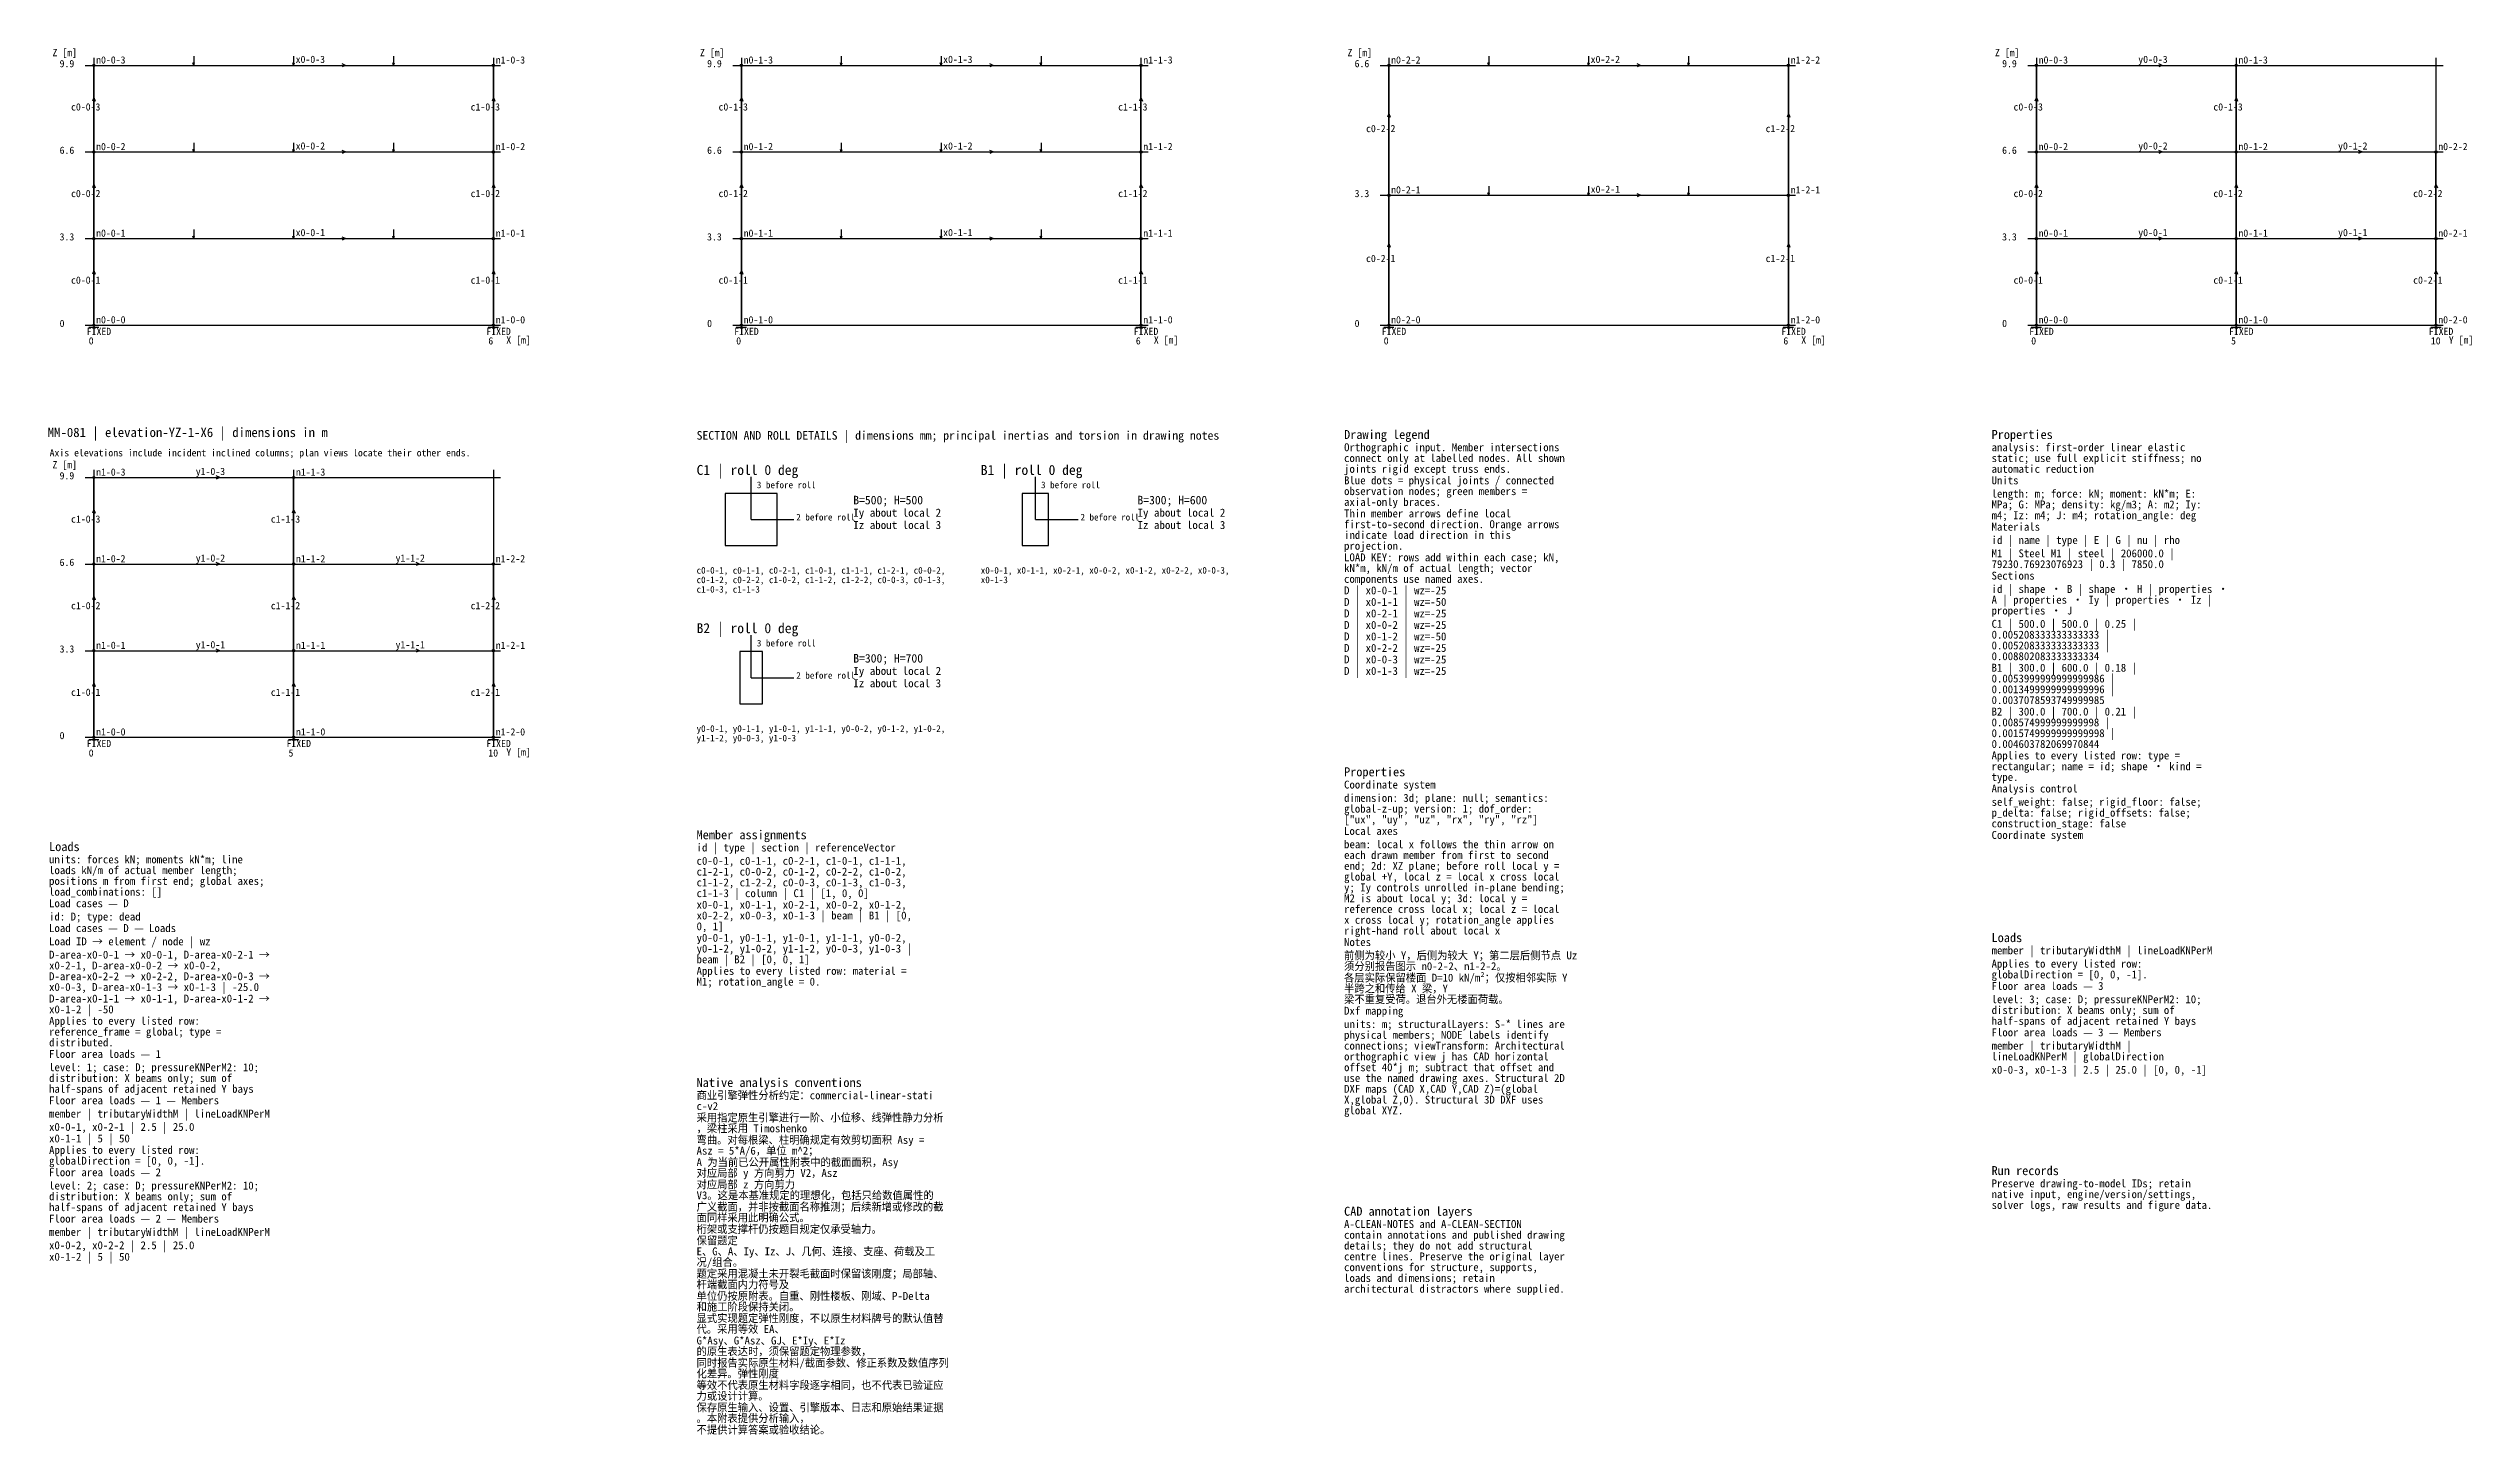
# Model space of a CAD drawing. Extents: x 0 to 67.6, y -63.2 to 10.2.
# Drawn here: x 0.2 to 67.6, y -63.2 to -24.7 of the extents above; entities that cross this region are included whole.
import ezdxf

# ---------------------------------------------------------------- set-up
doc = ezdxf.new("R2010")
doc.units = 0

msp = doc.modelspace()

# ---------------------------------------------------------------- linework, layer by layer
at = {"layer": 'A-CLEAN-SECTION'}
for p, q in [((4.2621, -24.88538), (4.2621, -25.14038)), ((7.03928, -24.88538), (7.03928, -25.14038)), ((9.81648, -24.88538), (9.81648, -25.14038)), ((22.2621, -24.88538), (22.2621, -25.14038)), ((25.03928, -24.88538), (25.03928, -25.14038)), ((27.81648, -24.88538), (27.81648, -25.14038)), ((40.2621, -24.88538), (40.2621, -25.14038)), ((43.03928, -24.88538), (43.03928, -25.14038)), ((45.81648, -24.88538), (45.81648, -25.14038)), ((1.24686, -25.14038), (12.79204, -25.14038)), ((1.4849, -24.92788), (1.4849, -32.62038)), ((1.4849, -27.54871), (1.4849, -25.14038)), ((1.4849, -25.14038), (12.59367, -25.14038)), ((4.2621, -25.14038), (4.23829, -25.07238)), ((4.2621, -25.14038), (4.2859, -25.07238)), ((7.03928, -25.14038), (7.01548, -25.07238)), ((7.03928, -25.14038), (7.06309, -25.07238)), ((8.48342, -25.14038), (8.38821, -25.09788)), ((8.48342, -25.14038), (8.38821, -25.18288)), ((9.81648, -25.14038), (9.79267, -25.07238)), ((9.81648, -25.14038), (9.84028, -25.07238)), ((12.59367, -24.92788), (12.59367, -32.62038)), ((12.59367, -27.54871), (12.59367, -25.14038)), ((19.24686, -25.14038), (30.79204, -25.14038)), ((19.4849, -24.92788), (19.4849, -32.62038)), ((19.4849, -27.54871), (19.4849, -25.14038)), ((19.4849, -25.14038), (30.59367, -25.14038)), ((22.2621, -25.14038), (22.23829, -25.07238)), ((22.2621, -25.14038), (22.2859, -25.07238)), ((25.03928, -25.14038), (25.01548, -25.07238)), ((25.03928, -25.14038), (25.06309, -25.07238)), ((26.48342, -25.14038), (26.38821, -25.09788)), ((26.48342, -25.14038), (26.38821, -25.18288)), ((27.81648, -25.14038), (27.79267, -25.07238)), ((27.81648, -25.14038), (27.84028, -25.07238)), ((30.59367, -24.92788), (30.59367, -32.62038)), ((30.59367, -27.54871), (30.59367, -25.14038)), ((37.24686, -25.14038), (48.79204, -25.14038)), ((37.4849, -24.92788), (37.4849, -32.62038)), ((37.4849, -28.75288), (37.4849, -25.14038)), ((37.4849, -25.14038), (48.59367, -25.14038)), ((40.2621, -25.14038), (40.23829, -25.07238)), ((40.2621, -25.14038), (40.2859, -25.07238)), ((43.03928, -25.14038), (43.01548, -25.07238)), ((43.03928, -25.14038), (43.06309, -25.07238)), ((44.48342, -25.14038), (44.38821, -25.09788)), ((44.48342, -25.14038), (44.38821, -25.18288)), ((45.81648, -25.14038), (45.79267, -25.07238)), ((45.81648, -25.14038), (45.84028, -25.07238)), ((48.59367, -24.92788), (48.59367, -32.62038)), ((48.59367, -28.75288), (48.59367, -25.14038)), ((55.24686, -25.14038), (66.79204, -25.14038)), ((55.4849, -24.92788), (55.4849, -32.62038)), ((55.4849, -27.54871), (55.4849, -25.14038)), ((55.4849, -25.14038), (61.03928, -25.14038)), ((58.98416, -25.14038), (58.88894, -25.09788)), ((58.98416, -25.14038), (58.88894, -25.18288)), ((61.03928, -24.92788), (61.03928, -32.62038)), ((61.03928, -27.54871), (61.03928, -25.14038)), ((66.59367, -24.92788), (66.59367, -32.62038)), ((1.4849, -26.03146), (1.44522, -26.13346)), ((1.4849, -26.03146), (1.52458, -26.13346)), ((12.59367, -26.03146), (12.55399, -26.13346)), ((12.59367, -26.03146), (12.63335, -26.13346)), ((19.4849, -26.03146), (19.44522, -26.13346)), ((19.4849, -26.03146), (19.52458, -26.13346)), ((30.59367, -26.03146), (30.55399, -26.13346)), ((30.59367, -26.03146), (30.63335, -26.13346)), ((55.4849, -26.03146), (55.44522, -26.13346)), ((55.4849, -26.03146), (55.52458, -26.13346)), ((61.03928, -26.03146), (60.99961, -26.13346)), ((61.03928, -26.03146), (61.07896, -26.13346)), ((37.4849, -26.477), (37.44522, -26.579)), ((37.4849, -26.477), (37.52458, -26.579)), ((48.59367, -26.477), (48.55399, -26.579)), ((48.59367, -26.477), (48.63335, -26.579)), ((1.24686, -27.54871), (12.79204, -27.54871)), ((1.4849, -29.95705), (1.4849, -27.54871)), ((1.4849, -27.54871), (12.59367, -27.54871)), ((4.2621, -27.54871), (4.23829, -27.48071)), ((4.2621, -27.29371), (4.2621, -27.54871)), ((4.2621, -27.54871), (4.2859, -27.48071)), ((7.03928, -27.54871), (7.01548, -27.48071)), ((7.03928, -27.29371), (7.03928, -27.54871)), ((7.03928, -27.54871), (7.06309, -27.48071)), ((8.48342, -27.54871), (8.38821, -27.50621)), ((8.48342, -27.54871), (8.38821, -27.59121)), ((9.81648, -27.54871), (9.79267, -27.48071)), ((9.81648, -27.29371), (9.81648, -27.54871)), ((9.81648, -27.54871), (9.84028, -27.48071)), ((12.59367, -29.95705), (12.59367, -27.54871)), ((19.24686, -27.54871), (30.79204, -27.54871)), ((19.4849, -29.95705), (19.4849, -27.54871)), ((19.4849, -27.54871), (30.59367, -27.54871)), ((22.2621, -27.54871), (22.23829, -27.48071)), ((22.2621, -27.29371), (22.2621, -27.54871)), ((22.2621, -27.54871), (22.2859, -27.48071)), ((25.03928, -27.54871), (25.01548, -27.48071)), ((25.03928, -27.29371), (25.03928, -27.54871)), ((25.03928, -27.54871), (25.06309, -27.48071)), ((26.48342, -27.54871), (26.38821, -27.50621)), ((26.48342, -27.54871), (26.38821, -27.59121)), ((27.81648, -27.54871), (27.79267, -27.48071)), ((27.81648, -27.29371), (27.81648, -27.54871)), ((27.81648, -27.54871), (27.84028, -27.48071)), ((30.59367, -29.95705), (30.59367, -27.54871)), ((55.24686, -27.54871), (66.79204, -27.54871)), ((55.4849, -29.95705), (55.4849, -27.54871)), ((55.4849, -27.54871), (61.03928, -27.54871)), ((58.98416, -27.54871), (58.88894, -27.50621)), ((58.98416, -27.54871), (58.88894, -27.59121)), ((61.03928, -29.95705), (61.03928, -27.54871)), ((61.03928, -27.54871), (66.59367, -27.54871)), ((64.53855, -27.54871), (64.44333, -27.50621)), ((64.53855, -27.54871), (64.44333, -27.59121)), ((66.59367, -29.95705), (66.59367, -27.54871)), ((1.4849, -28.4398), (1.44522, -28.5418)), ((1.4849, -28.4398), (1.52458, -28.5418)), ((12.59367, -28.4398), (12.55399, -28.5418)), ((12.59367, -28.4398), (12.63335, -28.5418)), ((19.4849, -28.4398), (19.44522, -28.5418)), ((19.4849, -28.4398), (19.52458, -28.5418)), ((30.59367, -28.4398), (30.55399, -28.5418)), ((30.59367, -28.4398), (30.63335, -28.5418)), ((37.24686, -28.75288), (48.79204, -28.75288)), ((37.4849, -32.36538), (37.4849, -28.75288)), ((37.4849, -28.75288), (48.59367, -28.75288)), ((40.2621, -28.75288), (40.23829, -28.68488)), ((40.2621, -28.49788), (40.2621, -28.75288)), ((40.2621, -28.75288), (40.2859, -28.68488)), ((43.03928, -28.75288), (43.01548, -28.68488)), ((43.03928, -28.49788), (43.03928, -28.75288)), ((43.03928, -28.75288), (43.06309, -28.68488)), ((44.48342, -28.75288), (44.38821, -28.71038)), ((44.48342, -28.75288), (44.38821, -28.79538)), ((45.81648, -28.75288), (45.79267, -28.68488)), ((45.81648, -28.49788), (45.81648, -28.75288)), ((45.81648, -28.75288), (45.84028, -28.68488)), ((48.59367, -32.36538), (48.59367, -28.75288)), ((55.4849, -28.4398), (55.44522, -28.5418)), ((55.4849, -28.4398), (55.52458, -28.5418)), ((61.03928, -28.4398), (60.99961, -28.5418)), ((61.03928, -28.4398), (61.07896, -28.5418)), ((66.59367, -28.4398), (66.55399, -28.5418)), ((66.59367, -28.4398), (66.63335, -28.5418)), ((1.24686, -29.95705), (12.79204, -29.95705)), ((1.4849, -32.36538), (1.4849, -29.95705)), ((1.4849, -29.95705), (12.59367, -29.95705)), ((4.2621, -29.95705), (4.23829, -29.88905)), ((4.2621, -29.70205), (4.2621, -29.95705)), ((4.2621, -29.95705), (4.2859, -29.88905)), ((7.03928, -29.95705), (7.01548, -29.88905)), ((7.03928, -29.70205), (7.03928, -29.95705)), ((7.03928, -29.95705), (7.06309, -29.88905)), ((8.48342, -29.95705), (8.38821, -29.91455)), ((8.48342, -29.95705), (8.38821, -29.99955)), ((9.81648, -29.95705), (9.79267, -29.88905)), ((9.81648, -29.70205), (9.81648, -29.95705)), ((9.81648, -29.95705), (9.84028, -29.88905)), ((12.59367, -32.36538), (12.59367, -29.95705)), ((19.24686, -29.95705), (30.79204, -29.95705)), ((19.4849, -32.36538), (19.4849, -29.95705)), ((19.4849, -29.95705), (30.59367, -29.95705)), ((22.2621, -29.95705), (22.23829, -29.88905)), ((22.2621, -29.70205), (22.2621, -29.95705)), ((22.2621, -29.95705), (22.2859, -29.88905)), ((25.03928, -29.95705), (25.01548, -29.88905)), ((25.03928, -29.70205), (25.03928, -29.95705)), ((25.03928, -29.95705), (25.06309, -29.88905)), ((26.48342, -29.95705), (26.38821, -29.91455)), ((26.48342, -29.95705), (26.38821, -29.99955)), ((27.81648, -29.95705), (27.79267, -29.88905)), ((27.81648, -29.70205), (27.81648, -29.95705)), ((27.81648, -29.95705), (27.84028, -29.88905)), ((30.59367, -32.36538), (30.59367, -29.95705)), ((37.4849, -30.0895), (37.44522, -30.1915)), ((37.4849, -30.0895), (37.52458, -30.1915)), ((48.59367, -30.0895), (48.55399, -30.1915)), ((48.59367, -30.0895), (48.63335, -30.1915)), ((55.24686, -29.95705), (66.79204, -29.95705)), ((55.4849, -32.36538), (55.4849, -29.95705)), ((55.4849, -29.95705), (61.03928, -29.95705)), ((58.98416, -29.95705), (58.88894, -29.91455)), ((58.98416, -29.95705), (58.88894, -29.99955)), ((61.03928, -32.36538), (61.03928, -29.95705)), ((61.03928, -29.95705), (66.59367, -29.95705)), ((64.53855, -29.95705), (64.44333, -29.91455)), ((64.53855, -29.95705), (64.44333, -29.99955)), ((66.59367, -32.36538), (66.59367, -29.95705)), ((1.4849, -30.84813), (1.44522, -30.95013)), ((1.4849, -30.84813), (1.52458, -30.95013)), ((12.59367, -30.84813), (12.55399, -30.95013)), ((12.59367, -30.84813), (12.63335, -30.95013)), ((19.4849, -30.84813), (19.44522, -30.95013)), ((19.4849, -30.84813), (19.52458, -30.95013)), ((30.59367, -30.84813), (30.55399, -30.95013)), ((30.59367, -30.84813), (30.63335, -30.95013)), ((55.4849, -30.84813), (55.44522, -30.95013)), ((55.4849, -30.84813), (55.52458, -30.95013)), ((61.03928, -30.84813), (60.99961, -30.95013)), ((61.03928, -30.84813), (61.07896, -30.95013)), ((66.59367, -30.84813), (66.55399, -30.95013)), ((66.59367, -30.84813), (66.63335, -30.95013)), ((1.24686, -32.36538), (12.79204, -32.36538)), ((1.34207, -32.42488), (1.62772, -32.42488)), ((12.45084, -32.42488), (12.73649, -32.42488)), ((19.24686, -32.36538), (30.79204, -32.36538)), ((19.34207, -32.42488), (19.62772, -32.42488)), ((30.45084, -32.42488), (30.73649, -32.42488)), ((37.24686, -32.36538), (48.79204, -32.36538)), ((37.34207, -32.42488), (37.62772, -32.42488)), ((48.45084, -32.42488), (48.73649, -32.42488)), ((55.24686, -32.36538), (66.79204, -32.36538)), ((55.34207, -32.42488), (55.62772, -32.42488)), ((60.89646, -32.42488), (61.18211, -32.42488)), ((66.45084, -32.42488), (66.73649, -32.42488)), ((1.24686, -36.60038), (12.79204, -36.60038)), ((1.4849, -36.38788), (1.4849, -44.08038)), ((1.4849, -39.00871), (1.4849, -36.60038)), ((1.4849, -36.60038), (7.03928, -36.60038)), ((4.98416, -36.60038), (4.88894, -36.55788)), ((4.98416, -36.60038), (4.88894, -36.64288)), ((7.03928, -36.38788), (7.03928, -44.08038)), ((7.03928, -39.00871), (7.03928, -36.60038)), ((12.59367, -36.38788), (12.59367, -44.08038)), ((20.484, -37.044), (19.032, -37.044)), ((19.032, -37.044), (19.032, -38.496)), ((19.758, -37.77), (19.758, -36.582)), ((20.484, -38.496), (20.484, -37.044)), ((28.021, -37.044), (27.295, -37.044)), ((27.295, -37.044), (27.295, -38.496)), ((27.658, -37.77), (27.658, -36.582)), ((28.021, -38.496), (28.021, -37.044)), ((1.4849, -37.49146), (1.44522, -37.59346)), ((1.4849, -37.49146), (1.52458, -37.59346)), ((7.03928, -37.49146), (6.99961, -37.59346)), ((7.03928, -37.49146), (7.07896, -37.59346)), ((19.758, -37.77), (20.946, -37.77)), ((27.658, -37.77), (28.846, -37.77)), ((1.24686, -39.00871), (12.79204, -39.00871)), ((1.4849, -41.41705), (1.4849, -39.00871)), ((1.4849, -39.00871), (7.03928, -39.00871)), ((4.98416, -39.00871), (4.88894, -38.96621)), ((4.98416, -39.00871), (4.88894, -39.05121)), ((7.03928, -41.41705), (7.03928, -39.00871)), ((7.03928, -39.00871), (12.59367, -39.00871)), ((10.53855, -39.00871), (10.44333, -38.96621)), ((10.53855, -39.00871), (10.44333, -39.05121)), ((12.59367, -41.41705), (12.59367, -39.00871)), ((19.032, -38.496), (20.484, -38.496)), ((27.295, -38.496), (28.021, -38.496)), ((1.4849, -39.8998), (1.44522, -40.0018)), ((1.4849, -39.8998), (1.52458, -40.0018)), ((7.03928, -39.8998), (6.99961, -40.0018)), ((7.03928, -39.8998), (7.07896, -40.0018)), ((12.59367, -39.8998), (12.55399, -40.0018)), ((12.59367, -39.8998), (12.63335, -40.0018)), ((19.758, -42.17), (19.758, -40.982)), ((1.24686, -41.41705), (12.79204, -41.41705)), ((1.4849, -43.82538), (1.4849, -41.41705)), ((1.4849, -41.41705), (7.03928, -41.41705)), ((4.98416, -41.41705), (4.88894, -41.37455)), ((4.98416, -41.41705), (4.88894, -41.45955)), ((7.03928, -43.82538), (7.03928, -41.41705)), ((7.03928, -41.41705), (12.59367, -41.41705)), ((10.53855, -41.41705), (10.44333, -41.37455)), ((10.53855, -41.41705), (10.44333, -41.45955)), ((12.59367, -43.82538), (12.59367, -41.41705)), ((20.06914, -41.444), (19.44686, -41.444)), ((19.44686, -41.444), (19.44686, -42.896)), ((20.06914, -42.896), (20.06914, -41.444)), ((1.4849, -42.30813), (1.44522, -42.41013)), ((1.4849, -42.30813), (1.52458, -42.41013)), ((7.03928, -42.30813), (6.99961, -42.41013)), ((7.03928, -42.30813), (7.07896, -42.41013)), ((12.59367, -42.30813), (12.55399, -42.41013)), ((12.59367, -42.30813), (12.63335, -42.41013)), ((19.758, -42.17), (20.946, -42.17)), ((19.44686, -42.896), (20.06914, -42.896)), ((1.24686, -43.82538), (12.79204, -43.82538)), ((1.34207, -43.88488), (1.62772, -43.88488)), ((6.89646, -43.88488), (7.18211, -43.88488)), ((12.45084, -43.88488), (12.73649, -43.88488))]:
    msp.add_line(p, q, dxfattribs=at)
for centre in [(1.4849, -25.14038), (12.59367, -25.14038), (19.4849, -25.14038), (30.59367, -25.14038), (37.4849, -25.14038), (48.59367, -25.14038), (55.4849, -25.14038), (61.03928, -25.14038), (1.4849, -27.54871), (12.59367, -27.54871), (19.4849, -27.54871), (30.59367, -27.54871), (55.4849, -27.54871), (61.03928, -27.54871), (66.59367, -27.54871), (37.4849, -28.75288), (48.59367, -28.75288), (1.4849, -29.95705), (12.59367, -29.95705), (19.4849, -29.95705), (30.59367, -29.95705), (55.4849, -29.95705), (61.03928, -29.95705), (66.59367, -29.95705), (1.4849, -32.36538), (12.59367, -32.36538), (19.4849, -32.36538), (30.59367, -32.36538), (37.4849, -32.36538), (48.59367, -32.36538), (55.4849, -32.36538), (61.03928, -32.36538), (66.59367, -32.36538), (1.4849, -36.60038), (7.03928, -36.60038), (1.4849, -39.00871), (7.03928, -39.00871), (12.59367, -39.00871), (1.4849, -41.41705), (7.03928, -41.41705), (12.59367, -41.41705), (1.4849, -43.82538), (7.03928, -43.82538), (12.59367, -43.82538)]:
    msp.add_circle(centre, 0.03174, dxfattribs=at)

# ---------------------------------------------------------------- texts
at = {"layer": 'A-CLEAN-NOTES'}
for s, height, p in [('analysis: first-order linear elastic', 0.22, (54.24, -35.87)), ('Properties', 0.25, (54.24, -35.53)), ('static; use full explicit stiffness; no', 0.22, (54.24, -36.17)), ('automatic reduction', 0.22, (54.24, -36.47)), ('Units', 0.22, (54.24, -36.79)), ('length: m; force: kN; moment: kN*m; E:', 0.22, (54.24, -37.16)), ('m4; Iz: m4; J: m4; rotation_angle: deg', 0.22, (54.24, -37.76)), ('MPa; G: MPa; density: kg/m3; A: m2; Iy:', 0.22, (54.24, -37.46)), ('Materials', 0.22, (54.24, -38.08)), ('id | name | type | E | G | nu | rho', 0.22, (54.24, -38.45)), ('M1 | Steel M1 | steel | 206000.0 |', 0.22, (54.24, -38.82)), ('79230.76923076923 | 0.3 | 7850.0', 0.22, (54.24, -39.12)), ('Sections', 0.22, (54.24, -39.44)), ('id | shape · B | shape · H | properties ·', 0.22, (54.24, -39.81)), ('A | properties · Iy | properties · Iz |', 0.22, (54.24, -40.11)), ('properties · J', 0.22, (54.24, -40.41)), ('C1 | 500.0 | 500.0 | 0.25 |', 0.22, (54.24, -40.78)), ('0.005208333333333333 |', 0.22, (54.24, -41.08)), ('0.005208333333333333 |', 0.22, (54.24, -41.38)), ('0.008802083333333334', 0.22, (54.24, -41.68)), ('B1 | 300.0 | 600.0 | 0.18 |', 0.22, (54.24, -42)), ('0.0053999999999999986 |', 0.22, (54.24, -42.3)), ('0.0013499999999999996 |', 0.22, (54.24, -42.6)), ('0.0037078593749999985', 0.22, (54.24, -42.9)), ('B2 | 300.0 | 700.0 | 0.21 |', 0.22, (54.24, -43.22)), ('0.008574999999999998 |', 0.22, (54.24, -43.52)), ('0.0015749999999999998 |', 0.22, (54.24, -43.82)), ('Applies to every listed row: type =', 0.22, (54.24, -44.44)), ('0.004603782069970844', 0.22, (54.24, -44.12)), ('Coordinate system', 0.22, (36.24, -45.25)), ('Properties', 0.25, (36.24, -44.91)), ('Analysis control', 0.22, (54.24, -45.36)), ('type.', 0.22, (54.24, -45.04)), ('rectangular; name = id; shape · kind =', 0.22, (54.24, -44.74)), ('dimension: 3d; plane: null; semantics:', 0.22, (36.24, -45.62)), ('global-z-up; version: 1; dof_order:', 0.22, (36.24, -45.92)), ('self_weight: false; rigid_floor: false;', 0.22, (54.24, -45.73)), ('p_delta: false; rigid_offsets: false;', 0.22, (54.24, -46.03)), ('Member assignments', 0.25, (18.24, -46.66)), ('Local axes', 0.22, (36.24, -46.54)), ('["ux", "uy", "uz", "rx", "ry", "rz"]', 0.22, (36.24, -46.22)), ('Coordinate system', 0.22, (54.24, -46.65)), ('construction_stage: false', 0.22, (54.24, -46.33)), ('units: forces kN; moments kN*m; line', 0.22, (0.24, -47.33)), ('Loads', 0.25, (0.24, -46.99)), ('id | type | section | referenceVector', 0.22, (18.24, -47)), ('each drawn member from first to second', 0.22, (36.24, -47.21)), ('beam: local x follows the thin arrow on', 0.22, (36.24, -46.91)), ('positions m from first end; global axes;', 0.22, (0.24, -47.93)), ('loads kN/m of actual member length;', 0.22, (0.24, -47.63)), ('c0-0-1, c0-1-1, c0-2-1, c1-0-1, c1-1-1,', 0.22, (18.24, -47.37)), ('c1-2-1, c0-0-2, c0-1-2, c0-2-2, c1-0-2,', 0.22, (18.24, -47.67)), ('c1-1-2, c1-2-2, c0-0-3, c0-1-3, c1-0-3,', 0.22, (18.24, -47.97)), ('end; 2d: XZ plane; before roll local y =', 0.22, (36.24, -47.51)), ('global +Y, local z = local x cross local', 0.22, (36.24, -47.81)), ('Load cases — D', 0.22, (0.24, -48.55)), ('load_combinations: []', 0.22, (0.24, -48.23)), ('x0-0-1, x0-1-1, x0-2-1, x0-0-2, x0-1-2,', 0.22, (18.24, -48.59)), ('c1-1-3 | column | C1 | [1, 0, 0]', 0.22, (18.24, -48.27)), ('y; Iy controls unrolled in-plane bending;', 0.22, (36.24, -48.11)), ('M2 is about local y; 3d: local y =', 0.22, (36.24, -48.41)), ('reference cross local x; local z = local', 0.22, (36.24, -48.71)), ('Load cases — D — Loads', 0.22, (0.24, -49.24)), ('id: D; type: dead', 0.22, (0.24, -48.92)), ('x0-2-2, x0-0-3, x0-1-3 | beam | B1 | [0,', 0.22, (18.24, -48.89)), ('0, 1]', 0.22, (18.24, -49.19)), ('x cross local y; rotation_angle applies', 0.22, (36.24, -49.01)), ('right-hand roll about local x', 0.22, (36.24, -49.31)), ('D-area-x0-0-1 → x0-0-1, D-area-x0-2-1 →', 0.22, (0.24, -49.98)), ('Load ID → element / node | wz', 0.22, (0.24, -49.61)), ('y0-0-1, y0-1-1, y1-0-1, y1-1-1, y0-0-2,', 0.22, (18.24, -49.51)), ('y0-1-2, y1-0-2, y1-1-2, y0-0-3, y1-0-3 |', 0.22, (18.24, -49.81)), ('前侧为较小 Y，后侧为较大 Y；第二层后侧节点 Uz', 0.22, (36.24, -50)), ('Notes', 0.22, (36.24, -49.63)), ('member | tributaryWidthM | lineLoadKNPerM', 0.22, (54.24, -49.86)), ('Loads', 0.25, (54.24, -49.52)), ('x0-2-1, D-area-x0-0-2 → x0-0-2,', 0.22, (0.24, -50.28)), ('D-area-x0-2-2 → x0-2-2, D-area-x0-0-3 →', 0.22, (0.24, -50.58)), ('Applies to every listed row: material =', 0.22, (18.24, -50.43)), ('M1; rotation_angle = 0.', 0.22, (18.24, -50.73)), ('beam | B2 | [0, 0, 1]', 0.22, (18.24, -50.11)), ('各层实际保留楼面 D=10 kN/m²；仅按相邻实际 Y', 0.22, (36.24, -50.62)), ('须分别报告图示 n0-2-2、n1-2-2。', 0.22, (36.24, -50.3)), ('Applies to every listed row:', 0.22, (54.24, -50.23)), ('globalDirection = [0, 0, -1].', 0.22, (54.24, -50.53)), ('x0-0-3, D-area-x0-1-3 → x0-1-3 | -25.0', 0.22, (0.24, -50.88)), ('D-area-x0-1-1 → x0-1-1, D-area-x0-1-2 →', 0.22, (0.24, -51.2)), ('梁不重复受荷。退台外无楼面荷载。', 0.22, (36.24, -51.22)), ('半跨之和传给 X 梁，Y', 0.22, (36.24, -50.92)), ('Floor area loads — 3', 0.22, (54.24, -50.85)), ('level: 3; case: D; pressureKNPerM2: 10;', 0.22, (54.24, -51.22)), ('Applies to every listed row:', 0.22, (0.24, -51.82)), ('x0-1-2 | -50', 0.22, (0.24, -51.5)), ('units: m; structuralLayers: S-* lines are', 0.22, (36.24, -51.91)), ('Dxf mapping', 0.22, (36.24, -51.54)), ('distribution: X beams only; sum of', 0.22, (54.24, -51.52)), ('half-spans of adjacent retained Y bays', 0.22, (54.24, -51.82)), ('distributed.', 0.22, (0.24, -52.42)), ('Floor area loads — 1', 0.22, (0.24, -52.74)), ('reference_frame = global; type =', 0.22, (0.24, -52.12)), ('connections; viewTransform: Architectural', 0.22, (36.24, -52.51)), ('physical members; NODE labels identify', 0.22, (36.24, -52.21)), ('member | tributaryWidthM |', 0.22, (54.24, -52.51)), ('Floor area loads — 3 — Members', 0.22, (54.24, -52.14)), ('distribution: X beams only; sum of', 0.22, (0.24, -53.41)), ('level: 1; case: D; pressureKNPerM2: 10;', 0.22, (0.24, -53.11)), ('orthographic view j has CAD horizontal', 0.22, (36.24, -52.81)), ('offset 40*j m; subtract that offset and', 0.22, (36.24, -53.11)), ('use the named drawing axes. Structural 2D', 0.22, (36.24, -53.41)), ('x0-0-3, x0-1-3 | 2.5 | 25.0 | [0, 0, -1]', 0.22, (54.24, -53.18)), ('lineLoadKNPerM | globalDirection', 0.22, (54.24, -52.81)), ('half-spans of adjacent retained Y bays', 0.22, (0.24, -53.71)), ('Floor area loads — 1 — Members', 0.22, (0.24, -54.03)), ('商业引擎弹性分析约定：commercial-linear-stati', 0.22, (18.24, -53.89)), ('Native analysis conventions', 0.25, (18.24, -53.55)), ('X,global Z,0). Structural 3D DXF uses', 0.22, (36.24, -54.01)), ('DXF maps (CAD X,CAD Y,CAD Z)=(global', 0.22, (36.24, -53.71)), ('member | tributaryWidthM | lineLoadKNPerM', 0.22, (0.24, -54.4)), ('x0-0-1, x0-2-1 | 2.5 | 25.0', 0.22, (0.24, -54.77)), ('采用指定原生引擎进行一阶、小位移、线弹性静力分析', 0.22, (18.24, -54.51)), ('c-v2', 0.22, (18.24, -54.19)), ('，梁柱采用 Timoshenko', 0.22, (18.24, -54.81)), ('global XYZ.', 0.22, (36.24, -54.31)), ('Applies to every listed row:', 0.22, (0.24, -55.41)), ('x0-1-1 | 5 | 50', 0.22, (0.24, -55.09)), ('Asz = 5*A/6，单位 m^2；', 0.22, (18.24, -55.43)), ('弯曲。对每根梁、柱明确规定有效剪切面积 Asy =', 0.22, (18.24, -55.13)), ('globalDirection = [0, 0, -1].', 0.22, (0.24, -55.71)), ('Floor area loads — 2', 0.22, (0.24, -56.03)), ('A 为当前已公开属性附表中的截面面积，Asy', 0.22, (18.24, -55.75)), ('对应局部 y 方向剪力 V2，Asz', 0.22, (18.24, -56.05)), ('Run records', 0.25, (54.24, -56)), ('distribution: X beams only; sum of', 0.22, (0.24, -56.7)), ('level: 2; case: D; pressureKNPerM2: 10;', 0.22, (0.24, -56.4)), ('V3。这是本基准规定的理想化，包括只给数值属性的', 0.22, (18.24, -56.67)), ('对应局部 z 方向剪力', 0.22, (18.24, -56.37)), ('native input, engine/version/settings,', 0.22, (54.24, -56.64)), ('Preserve drawing-to-model IDs; retain', 0.22, (54.24, -56.34)), ('half-spans of adjacent retained Y bays', 0.22, (0.24, -57)), ('Floor area loads — 2 — Members', 0.22, (0.24, -57.32)), ('广义截面，并非按截面名称推测；后续新增或修改的截', 0.22, (18.24, -56.99)), ('面同样采用此明确公式。', 0.22, (18.24, -57.29)), ('A-CLEAN-NOTES and A-CLEAN-SECTION', 0.22, (36.24, -57.47)), ('CAD annotation layers', 0.25, (36.24, -57.13)), ('solver logs, raw results and figure data.', 0.22, (54.24, -56.94)), ('member | tributaryWidthM | lineLoadKNPerM', 0.22, (0.24, -57.69)), ('x0-0-2, x0-2-2 | 2.5 | 25.0', 0.22, (0.24, -58.06)), ('保留题定', 0.22, (18.24, -57.93)), ('桁架或支撑杆仍按题目规定仅承受轴力。', 0.22, (18.24, -57.61)), ('details; they do not add structural', 0.22, (36.24, -58.07)), ('contain annotations and published drawing', 0.22, (36.24, -57.77)), ('x0-1-2 | 5 | 50', 0.22, (0.24, -58.38)), ('题定采用混凝土未开裂毛截面时保留该刚度；局部轴、', 0.22, (18.24, -58.85)), ('况/组合。', 0.22, (18.24, -58.53)), ('E、G、A、Iy、Iz、J、几何、连接、支座、荷载及工', 0.22, (18.24, -58.23)), ('centre lines. Preserve the original layer', 0.22, (36.24, -58.37)), ('conventions for structure, supports,', 0.22, (36.24, -58.67)), ('杆端截面内力符号及', 0.22, (18.24, -59.15)), ('单位仍按原附表。自重、刚性楼板、刚域、P-Delta', 0.22, (18.24, -59.47)), ('architectural distractors where supplied.', 0.22, (36.24, -59.27)), ('loads and dimensions; retain', 0.22, (36.24, -58.97)), ('和施工阶段保持关闭。', 0.22, (18.24, -59.77)), ('显式实现题定弹性刚度，不以原生材料牌号的默认值替', 0.22, (18.24, -60.09)), ('代。采用等效 EA、', 0.22, (18.24, -60.39)), ('G*Asy、G*Asz、GJ、E*Iy、E*Iz', 0.22, (18.24, -60.71)), ('的原生表达时，须保留题定物理参数，', 0.22, (18.24, -61.01)), ('同时报告实际原生材料/截面参数、修正系数及数值序列', 0.22, (18.24, -61.33)), ('等效不代表原生材料字段逐字相同，也不代表已验证应', 0.22, (18.24, -61.95)), ('化差异。弹性刚度', 0.22, (18.24, -61.63)), ('保存原生输入、设置、引擎版本、日志和原始结果证据', 0.22, (18.24, -62.57)), ('。本附表提供分析输入，', 0.22, (18.24, -62.87)), ('力或设计计算。', 0.22, (18.24, -62.25)), ('不提供计算答案或验收结论。', 0.22, (18.24, -63.19))]:
    msp.add_text(s, height=height, dxfattribs=at).set_placement(p)
at = {"layer": 'A-CLEAN-SECTION'}
for s, height, p in [('Z [m]', 0.2, (0.33435, -24.88538)), ('n0-0-3', 0.2, (1.54838, -25.08938)), ('x0-0-3', 0.2, (7.09483, -25.07238)), ('n1-0-3', 0.2, (12.65715, -25.08938)), ('Z [m]', 0.2, (18.33435, -24.88538)), ('n0-1-3', 0.2, (19.54838, -25.08938)), ('x0-1-3', 0.2, (25.09483, -25.07238)), ('n1-1-3', 0.2, (30.65715, -25.08938)), ('Z [m]', 0.2, (36.33435, -24.88538)), ('n0-2-2', 0.2, (37.54838, -25.08938)), ('x0-2-2', 0.2, (43.09483, -25.07238)), ('n1-2-2', 0.2, (48.65715, -25.08938)), ('Z [m]', 0.2, (54.33435, -24.88538)), ('n0-0-3', 0.2, (55.54838, -25.08938)), ('y0-0-3', 0.2, (58.31763, -25.07238)), ('n0-1-3', 0.2, (61.10276, -25.08938)), ('9.9', 0.2, (0.53272, -25.19138)), ('9.9', 0.2, (18.53272, -25.19138)), ('6.6', 0.2, (36.53272, -25.19138)), ('9.9', 0.2, (54.53272, -25.19138)), ('c0-0-3', 0.2, (0.85011, -26.39555)), ('c1-0-3', 0.2, (11.95888, -26.39555)), ('c0-1-3', 0.2, (18.85011, -26.39555)), ('c1-1-3', 0.2, (29.95888, -26.39555)), ('c0-0-3', 0.2, (54.85011, -26.39555)), ('c0-1-3', 0.2, (60.4045, -26.39555)), ('c0-2-2', 0.2, (36.85011, -26.99763)), ('c1-2-2', 0.2, (47.95888, -26.99763)), ('6.6', 0.2, (0.53272, -27.59971)), ('n0-0-2', 0.2, (1.54838, -27.49771)), ('x0-0-2', 0.2, (7.09483, -27.48071)), ('n1-0-2', 0.2, (12.65715, -27.49771)), ('6.6', 0.2, (18.53272, -27.59971)), ('n0-1-2', 0.2, (19.54838, -27.49771)), ('x0-1-2', 0.2, (25.09483, -27.48071)), ('n1-1-2', 0.2, (30.65715, -27.49771)), ('6.6', 0.2, (54.53272, -27.59971)), ('n0-0-2', 0.2, (55.54838, -27.49771)), ('y0-0-2', 0.2, (58.31763, -27.48071)), ('n0-1-2', 0.2, (61.10276, -27.49771)), ('y0-1-2', 0.2, (63.87202, -27.48071)), ('n0-2-2', 0.2, (66.65715, -27.49771)), ('c0-0-2', 0.2, (0.85011, -28.80388)), ('c1-0-2', 0.2, (11.95888, -28.80388)), ('c0-1-2', 0.2, (18.85011, -28.80388)), ('c1-1-2', 0.2, (29.95888, -28.80388)), ('3.3', 0.2, (36.53272, -28.80388)), ('n0-2-1', 0.2, (37.54838, -28.70188)), ('x0-2-1', 0.2, (43.09483, -28.68488)), ('n1-2-1', 0.2, (48.65715, -28.70188)), ('c0-0-2', 0.2, (54.85011, -28.80388)), ('c0-1-2', 0.2, (60.4045, -28.80388)), ('c0-2-2', 0.2, (65.95888, -28.80388)), ('3.3', 0.2, (0.53272, -30.00805)), ('n0-0-1', 0.2, (1.54838, -29.90605)), ('x0-0-1', 0.2, (7.09483, -29.88905)), ('n1-0-1', 0.2, (12.65715, -29.90605)), ('3.3', 0.2, (18.53272, -30.00805)), ('n0-1-1', 0.2, (19.54838, -29.90605)), ('x0-1-1', 0.2, (25.09483, -29.88905)), ('n1-1-1', 0.2, (30.65715, -29.90605)), ('3.3', 0.2, (54.53272, -30.00805)), ('n0-0-1', 0.2, (55.54838, -29.90605)), ('y0-0-1', 0.2, (58.31763, -29.88905)), ('n0-1-1', 0.2, (61.10276, -29.90605)), ('y0-1-1', 0.2, (63.87202, -29.88905)), ('n0-2-1', 0.2, (66.65715, -29.90605)), ('c0-2-1', 0.2, (36.85011, -30.61013)), ('c1-2-1', 0.2, (47.95888, -30.61013)), ('c0-0-1', 0.2, (0.85011, -31.21221)), ('c1-0-1', 0.2, (11.95888, -31.21221)), ('c0-1-1', 0.2, (18.85011, -31.21221)), ('c1-1-1', 0.2, (29.95888, -31.21221)), ('c0-0-1', 0.2, (54.85011, -31.21221)), ('c0-1-1', 0.2, (60.4045, -31.21221)), ('c0-2-1', 0.2, (65.95888, -31.21221)), ('0', 0.2, (0.53272, -32.41638)), ('n0-0-0', 0.2, (1.54838, -32.31438)), ('n1-0-0', 0.2, (12.65715, -32.31438)), ('0', 0.2, (18.53272, -32.41638)), ('n0-1-0', 0.2, (19.54838, -32.31438)), ('n1-1-0', 0.2, (30.65715, -32.31438)), ('0', 0.2, (36.53272, -32.41638)), ('n0-2-0', 0.2, (37.54838, -32.31438)), ('n1-2-0', 0.2, (48.65715, -32.31438)), ('0', 0.2, (54.53272, -32.41638)), ('n0-0-0', 0.2, (55.54838, -32.31438)), ('n0-1-0', 0.2, (61.10276, -32.31438)), ('n0-2-0', 0.2, (66.65715, -32.31438)), ('FIXED', 0.2, (1.28653, -32.63738)), ('0', 0.2, (1.34207, -32.90088)), ('FIXED', 0.2, (12.39529, -32.63738)), ('6', 0.2, (12.45084, -32.90088)), ('X [m]', 0.2, (12.95074, -32.87538)), ('FIXED', 0.2, (19.28653, -32.63738)), ('0', 0.2, (19.34207, -32.90088)), ('FIXED', 0.2, (30.39529, -32.63738)), ('6', 0.2, (30.45084, -32.90088)), ('X [m]', 0.2, (30.95074, -32.87538)), ('FIXED', 0.2, (37.28653, -32.63738)), ('0', 0.2, (37.34207, -32.90088)), ('FIXED', 0.2, (48.39529, -32.63738)), ('6', 0.2, (48.45084, -32.90088)), ('X [m]', 0.2, (48.95074, -32.87538)), ('FIXED', 0.2, (55.28653, -32.63738)), ('0', 0.2, (55.34207, -32.90088)), ('FIXED', 0.2, (60.84091, -32.63738)), ('5', 0.2, (60.89646, -32.90088)), ('FIXED', 0.2, (66.39529, -32.63738)), ('10', 0.2, (66.45084, -32.90088)), ('Y [m]', 0.2, (66.95074, -32.87538)), ('MM-081 | elevation-YZ-1-X6 | dimensions in m', 0.26, (0.204, -35.476)), ('SECTION AND ROLL DETAILS | dimensions mm; principal inertias and torsion in drawing notes', 0.24, (18.24, -35.55)), ('Orthographic input. Member intersections', 0.22, (36.24, -35.87)), ('Drawing legend', 0.25, (36.24, -35.53)), ('Axis elevations include incident inclined columns; plan views locate their other ends.', 0.2, (0.255, -36.01388)), ('Z [m]', 0.2, (0.33435, -36.34538)), ('n1-0-3', 0.2, (1.54838, -36.54938)), ('y1-0-3', 0.2, (4.31763, -36.53238)), ('n1-1-3', 0.2, (7.10276, -36.54938)), ('C1 | roll 0 deg', 0.2772, (18.24, -36.5292)), ('B1 | roll 0 deg', 0.2772, (26.14, -36.5292)), ('joints rigid except truss ends.', 0.22, (36.24, -36.47)), ('connect only at labelled nodes. All shown', 0.22, (36.24, -36.17)), ('9.9', 0.2, (0.53272, -36.65138)), ('3 before roll', 0.1848, (19.9164, -36.8988)), ('3 before roll', 0.1848, (27.8164, -36.8988)), ('observation nodes; green members =', 0.22, (36.24, -37.09)), ('Blue dots = physical joints / connected', 0.22, (36.24, -36.79)), ('c1-0-3', 0.2, (0.85011, -37.85555)), ('c1-1-3', 0.2, (6.4045, -37.85555)), ('2 before roll', 0.1848, (21.012, -37.7964)), ('Iy about local 2', 0.2244, (22.596, -37.6908)), ('B=500; H=500', 0.2376, (22.596, -37.3476)), ('2 before roll', 0.1848, (28.912, -37.7964)), ('Iy about local 2', 0.2244, (30.496, -37.6908)), ('B=300; H=600', 0.2376, (30.496, -37.3476)), ('Thin member arrows define local', 0.22, (36.24, -37.71)), ('axial-only braces.', 0.22, (36.24, -37.39)), ('Iz about local 3', 0.2244, (22.596, -38.034)), ('Iz about local 3', 0.2244, (30.496, -38.034)), ('projection.', 0.22, (36.24, -38.61)), ('first-to-second direction. Orange arrows', 0.22, (36.24, -38.01)), ('indicate load direction in this', 0.22, (36.24, -38.31)), ('6.6', 0.2, (0.53272, -39.05971)), ('n1-0-2', 0.2, (1.54838, -38.95771)), ('y1-0-2', 0.2, (4.31763, -38.94071)), ('n1-1-2', 0.2, (7.10276, -38.95771)), ('y1-1-2', 0.2, (9.87202, -38.94071)), ('n1-2-2', 0.2, (12.65715, -38.95771)), ('kN*m, kN/m of actual length; vector', 0.22, (36.24, -39.23)), ('LOAD KEY: rows add within each case; kN,', 0.22, (36.24, -38.93)), ('c0-0-1, c0-1-1, c0-2-1, c1-0-1, c1-1-1, c1-2-1, c0-0-2,', 0.1848, (18.24, -39.2748)), ('c0-1-2, c0-2-2, c1-0-2, c1-1-2, c1-2-2, c0-0-3, c0-1-3,', 0.1848, (18.24, -39.5388)), ('c1-0-3, c1-1-3', 0.1848, (18.24, -39.8028)), ('x0-0-1, x0-1-1, x0-2-1, x0-0-2, x0-1-2, x0-2-2, x0-0-3,', 0.1848, (26.14, -39.2748)), ('x0-1-3', 0.1848, (26.14, -39.5388)), ('components use named axes.', 0.22, (36.24, -39.53)), ('D | x0-0-1 | wz=-25', 0.22, (36.24, -39.85)), ('c1-0-2', 0.2, (0.85011, -40.26388)), ('c1-1-2', 0.2, (6.4045, -40.26388)), ('c1-2-2', 0.2, (11.95888, -40.26388)), ('D | x0-1-1 | wz=-50', 0.22, (36.24, -40.17)), ('D | x0-2-1 | wz=-25', 0.22, (36.24, -40.49)), ('B2 | roll 0 deg', 0.2772, (18.24, -40.9292)), ('D | x0-0-2 | wz=-25', 0.22, (36.24, -40.81)), ('D | x0-1-2 | wz=-50', 0.22, (36.24, -41.13)), ('3.3', 0.2, (0.53272, -41.46805)), ('n1-0-1', 0.2, (1.54838, -41.36605)), ('y1-0-1', 0.2, (4.31763, -41.34905)), ('n1-1-1', 0.2, (7.10276, -41.36605)), ('y1-1-1', 0.2, (9.87202, -41.34905)), ('n1-2-1', 0.2, (12.65715, -41.36605)), ('3 before roll', 0.1848, (19.9164, -41.2988)), ('B=300; H=700', 0.2376, (22.596, -41.7476)), ('D | x0-2-2 | wz=-25', 0.22, (36.24, -41.45)), ('D | x0-0-3 | wz=-25', 0.22, (36.24, -41.77)), ('2 before roll', 0.1848, (21.012, -42.1964)), ('Iy about local 2', 0.2244, (22.596, -42.0908)), ('Iz about local 3', 0.2244, (22.596, -42.434)), ('D | x0-1-3 | wz=-25', 0.22, (36.24, -42.09)), ('c1-0-1', 0.2, (0.85011, -42.67221)), ('c1-1-1', 0.2, (6.4045, -42.67221)), ('c1-2-1', 0.2, (11.95888, -42.67221)), ('0', 0.2, (0.53272, -43.87638)), ('n1-0-0', 0.2, (1.54838, -43.77438)), ('n1-1-0', 0.2, (7.10276, -43.77438)), ('n1-2-0', 0.2, (12.65715, -43.77438)), ('y0-0-1, y0-1-1, y1-0-1, y1-1-1, y0-0-2, y0-1-2, y1-0-2,', 0.1848, (18.24, -43.6748)), ('y1-1-2, y0-0-3, y1-0-3', 0.1848, (18.24, -43.9388)), ('FIXED', 0.2, (1.28653, -44.09738)), ('0', 0.2, (1.34207, -44.36088)), ('FIXED', 0.2, (6.84091, -44.09738)), ('5', 0.2, (6.89646, -44.36088)), ('FIXED', 0.2, (12.39529, -44.09738)), ('10', 0.2, (12.45084, -44.36088)), ('Y [m]', 0.2, (12.95074, -44.33538))]:
    msp.add_text(s, height=height, dxfattribs=at).set_placement(p)

doc.saveas('drawing.dxf')
